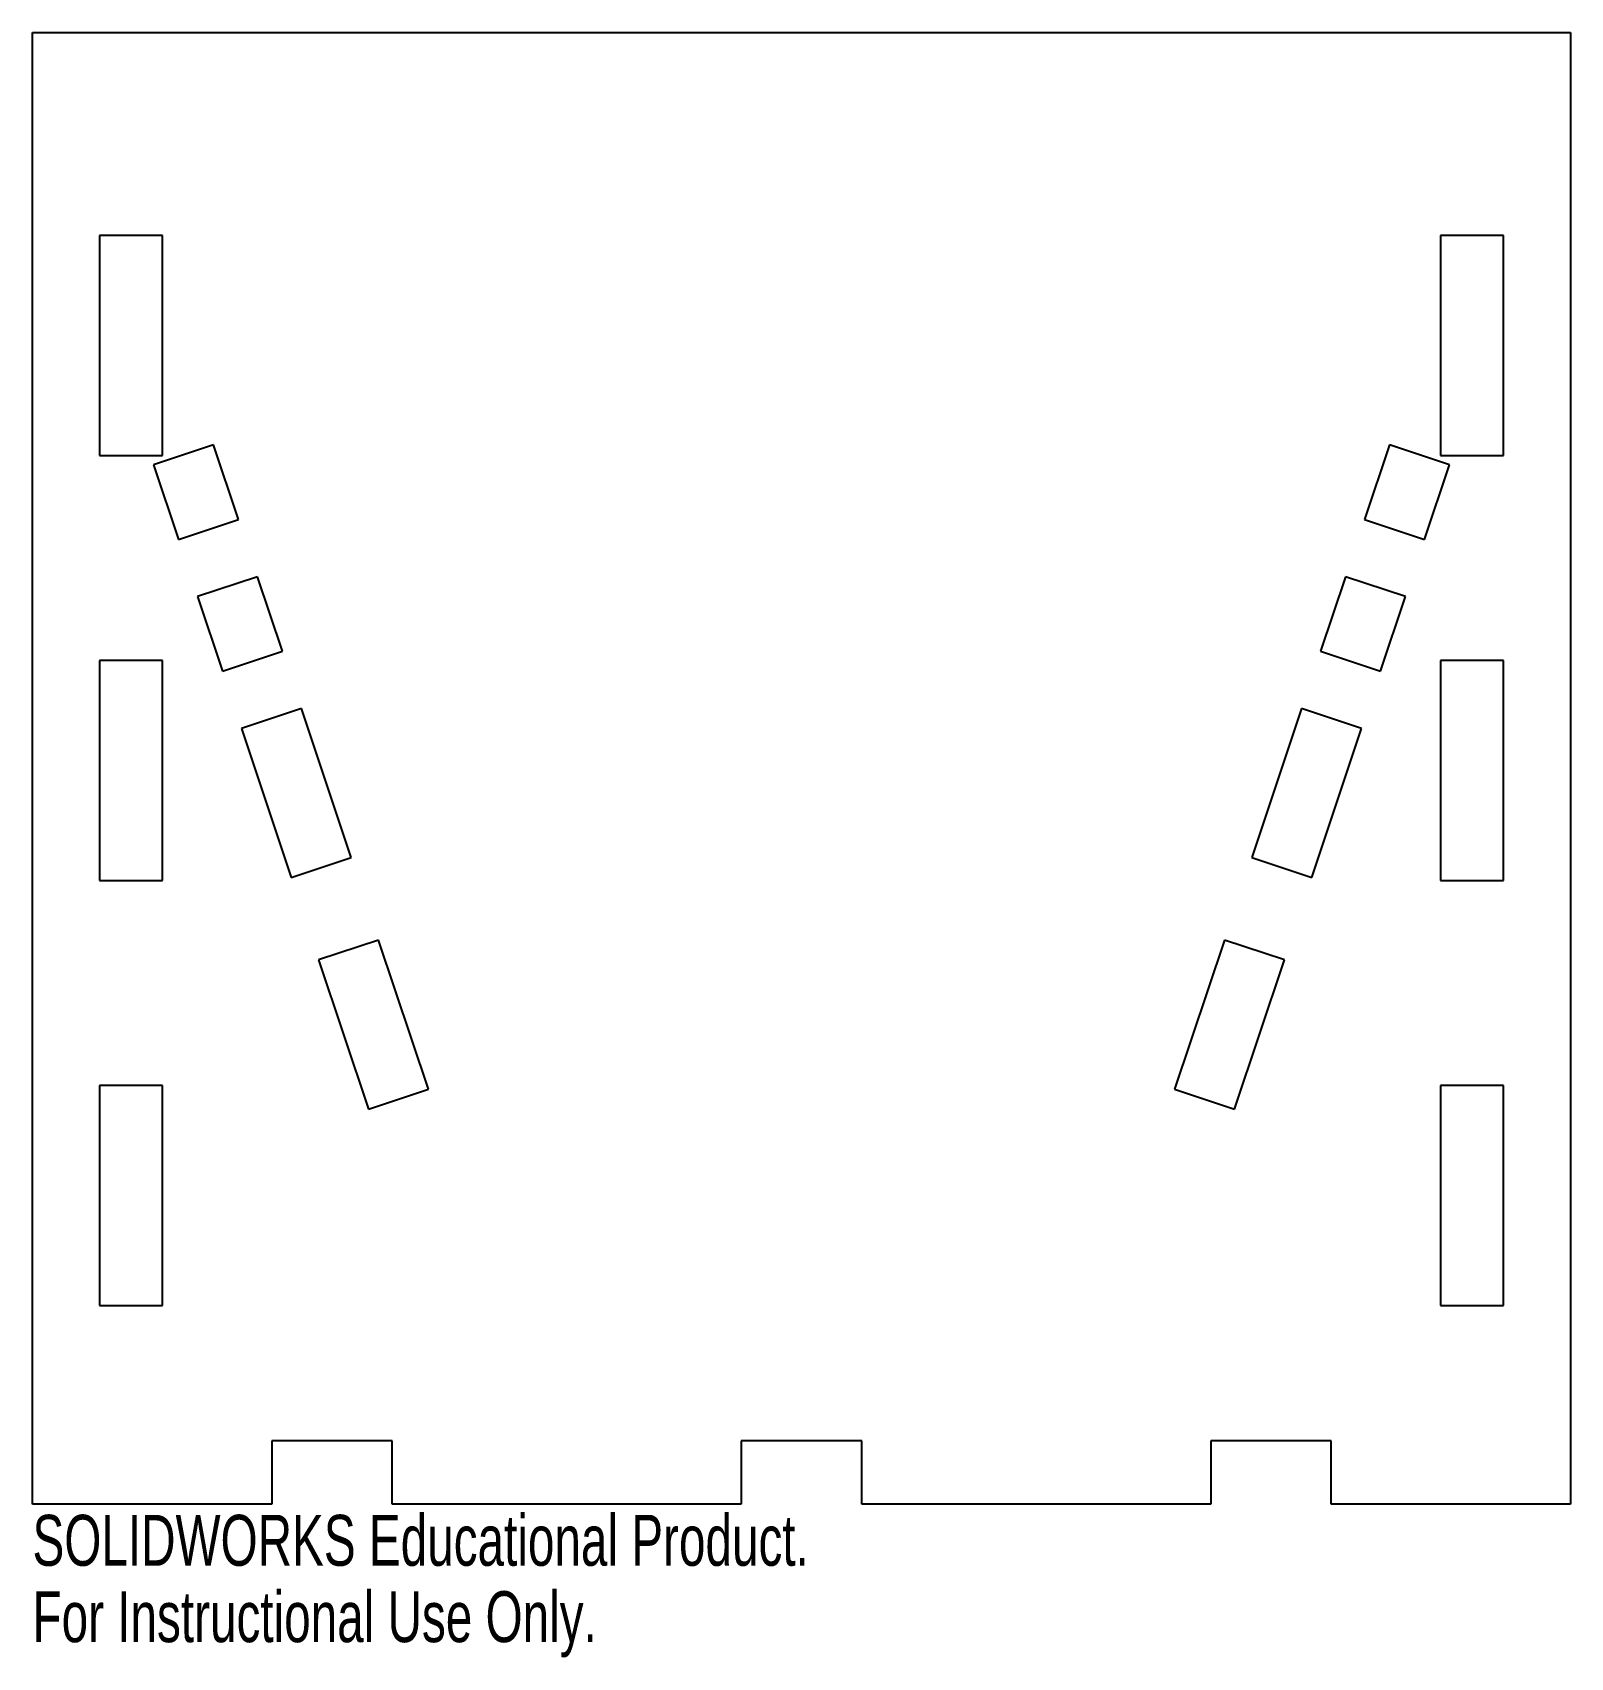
# Model space of a CAD drawing. Header units: inches. Extents: x -2.87 to 2.87, y -3.57 to 2.5.
import ezdxf

# ---------------------------------------------------------------- set-up
doc = ezdxf.new("R2010")
doc.units = ezdxf.units.IN
doc.header["$MEASUREMENT"] = 0
doc.styles.add('SLDTEXTSTYLE0', font='TXT', dxfattribs={"width": 0.7})

msp = doc.modelspace()

# ---------------------------------------------------------------- linework, layer by layer
at = {"color": 7, "linetype": 'Continuous', "lineweight": 25}
for p, q in [((-2.8735, 2.5), (2.8735, 2.5)), ((-2.8735, -3), (-2.8735, 2.5)), ((2.8735, 2.5), (2.8735, -3)), ((-2.6235, 1.7418), (-2.6235, 0.9194)), ((-2.3873, 1.7418), (-2.6235, 1.7418)), ((-2.3873, 0.9194), (-2.3873, 1.7418)), ((2.3873, 1.7418), (2.3873, 0.9194)), ((2.6235, 1.7418), (2.3873, 1.7418)), ((2.6235, 0.9194), (2.6235, 1.7418)), ((-2.6235, 0.9194), (-2.3873, 0.9194)), ((-2.197, 0.9584), (-2.4211, 0.8837)), ((-2.104, 0.6794), (-2.197, 0.9584)), ((2.197, 0.9584), (2.104, 0.6794)), ((2.4211, 0.8837), (2.197, 0.9584)), ((2.3873, 0.9194), (2.6235, 0.9194)), ((-2.4211, 0.8837), (-2.3281, 0.6047)), ((2.3281, 0.6047), (2.4211, 0.8837)), ((-2.3281, 0.6047), (-2.104, 0.6794)), ((2.104, 0.6794), (2.3281, 0.6047)), ((-2.0329, 0.4662), (-2.257, 0.3915)), ((-1.9399, 0.1872), (-2.0329, 0.4662)), ((2.0329, 0.4662), (1.9399, 0.1872)), ((2.257, 0.3915), (2.0329, 0.4662)), ((-2.257, 0.3915), (-2.164, 0.1125)), ((2.164, 0.1125), (2.257, 0.3915)), ((-2.164, 0.1125), (-1.9399, 0.1872)), ((1.9399, 0.1872), (2.164, 0.1125)), ((-2.6235, 0.1529), (-2.6235, -0.6694)), ((-2.3873, 0.1529), (-2.6235, 0.1529)), ((-2.3873, -0.6694), (-2.3873, 0.1529)), ((2.3873, 0.1529), (2.3873, -0.6694)), ((2.6235, 0.1529), (2.3873, 0.1529)), ((2.6235, -0.6694), (2.6235, 0.1529)), ((-1.8688, -0.0261), (-2.0929, -0.1008)), ((-1.683, -0.5836), (-1.8688, -0.0261)), ((1.8688, -0.0261), (1.683, -0.5836)), ((2.0929, -0.1008), (1.8688, -0.0261)), ((-2.0929, -0.1008), (-1.9071, -0.6583)), ((1.9071, -0.6583), (2.0929, -0.1008)), ((-1.9071, -0.6583), (-1.683, -0.5836)), ((1.683, -0.5836), (1.9071, -0.6583)), ((-2.6235, -0.6694), (-2.3873, -0.6694)), ((2.3873, -0.6694), (2.6235, -0.6694)), ((-1.5803, -0.8917), (-1.8044, -0.9664)), ((-1.3944, -1.4493), (-1.5803, -0.8917)), ((1.5803, -0.8917), (1.3944, -1.4493)), ((1.8044, -0.9664), (1.5803, -0.8917)), ((-1.8044, -0.9664), (-1.6185, -1.524)), ((1.6185, -1.524), (1.8044, -0.9664)), ((-2.6235, -1.4359), (-2.6235, -2.2582)), ((-2.3873, -1.4359), (-2.6235, -1.4359)), ((-2.3873, -2.2582), (-2.3873, -1.4359)), ((-1.6185, -1.524), (-1.3944, -1.4493)), ((1.3944, -1.4493), (1.6185, -1.524)), ((2.3873, -1.4359), (2.3873, -2.2582)), ((2.6235, -1.4359), (2.3873, -1.4359)), ((2.6235, -2.2582), (2.6235, -1.4359)), ((-2.6235, -2.2582), (-2.3873, -2.2582)), ((2.3873, -2.2582), (2.6235, -2.2582)), ((-1.979, -2.7638), (-1.979, -3)), ((-1.529, -2.7638), (-1.979, -2.7638)), ((-1.529, -3), (-1.529, -2.7638)), ((0.225, -2.7638), (-0.225, -2.7638)), ((-0.225, -2.7638), (-0.225, -3)), ((0.225, -3), (0.225, -2.7638)), ((1.529, -2.7638), (1.529, -3)), ((1.979, -2.7638), (1.529, -2.7638)), ((1.979, -3), (1.979, -2.7638)), ((-1.979, -3), (-2.8735, -3)), ((-0.225, -3), (-1.529, -3)), ((1.529, -3), (0.225, -3)), ((2.8735, -3), (1.979, -3))]:
    msp.add_line(p, q, dxfattribs=at)

# ---------------------------------------------------------------- texts
at = {"color": 7, "linetype": 'Continuous', "char_height": 0.1903, "attachment_point": 1, "style": 'SLDTEXTSTYLE0'}
for s, insert in [('SOLIDWORKS Educational Product.', (-2.8735, -3.0401)), ('For Instructional Use Only.', (-2.8735, -3.3256))]:
    msp.add_mtext(s, dxfattribs=dict(at, insert=insert))

doc.saveas('drawing.dxf')
